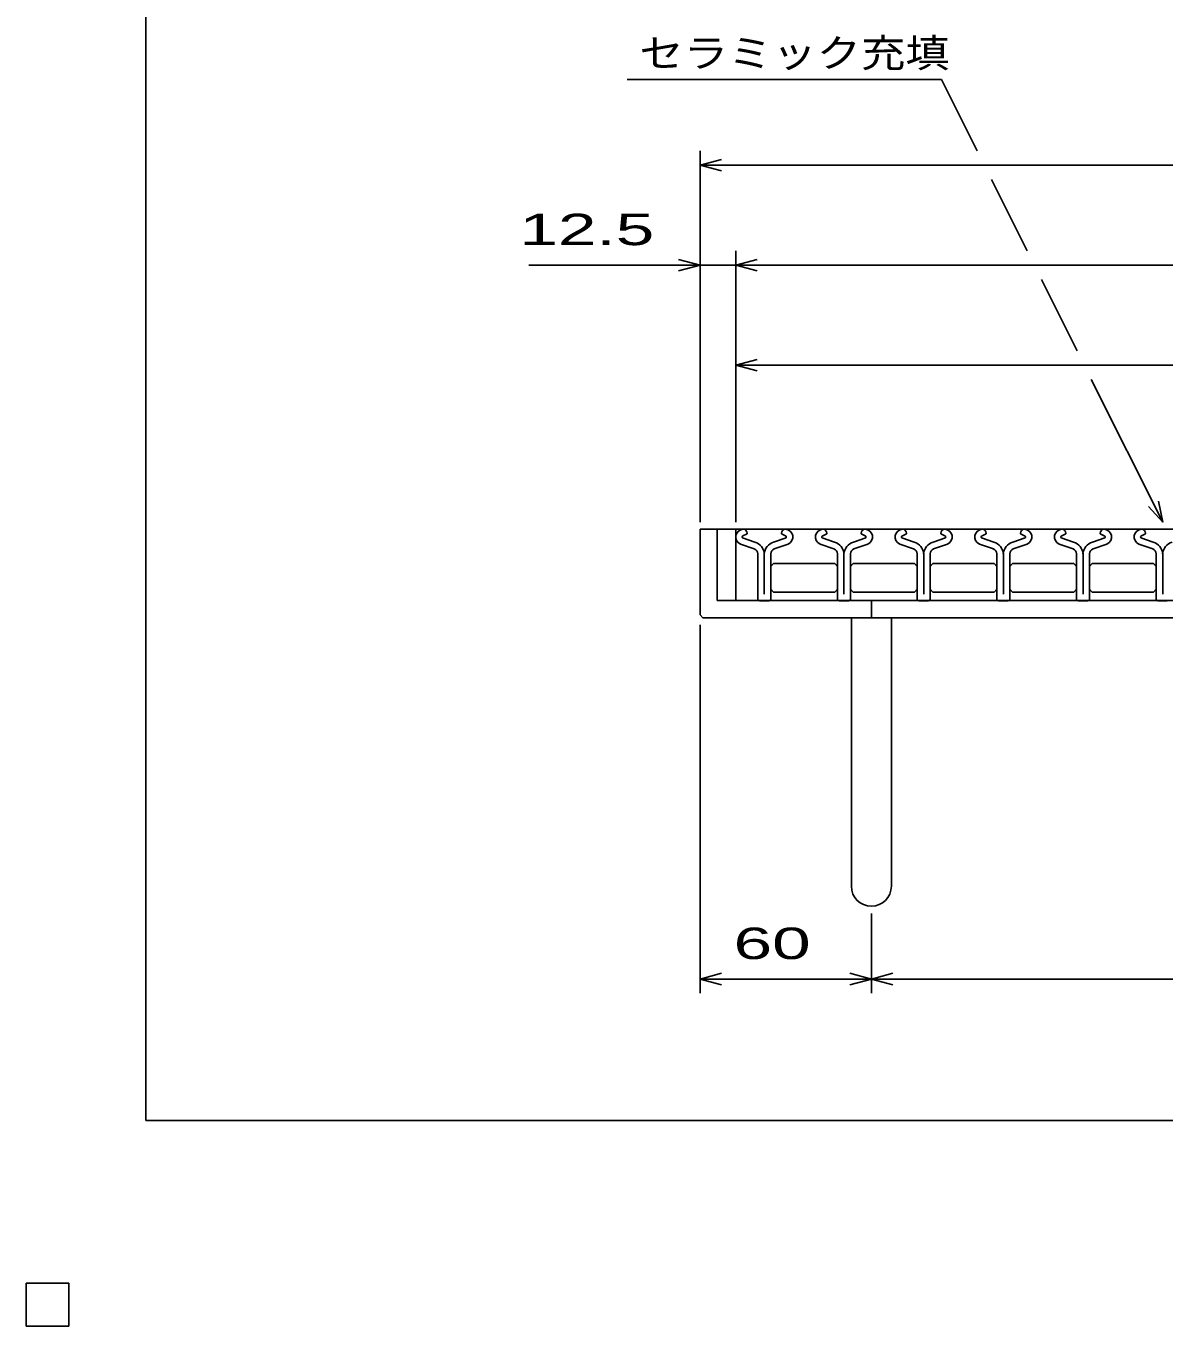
# Model space of a CAD drawing. Units: millimetres, scale not verified. Extents: x -910 to 862, y -642 to 530.
# Drawn here: x -910 to -511.2, y -642.5 to -187.3 of the extents above; entities that cross this region are included whole.
import ezdxf
from ezdxf.enums import TextEntityAlignment as Align

# ---------------------------------------------------------------- set-up
doc = ezdxf.new("R2010")
doc.units = ezdxf.units.MM
doc.header["$LTSCALE"] = 5
for name, color, linetype, lineweight in [('0_2', 150, 'Continuous', 25), ('16', 3, 'Continuous', 25), ('19', 6, 'Continuous', 25), ('22', 4, 'Continuous', 25)]:
    doc.layers.add(name, color=color, linetype=linetype, lineweight=lineweight)
doc.styles.add('ベクトル', font='')
doc.styles.get('ベクトル').set_extended_font_data('ベクトル')

msp = doc.modelspace()

# ---------------------------------------------------------------- linework, layer by layer
at = {"layer": '0_2'}
for p, q in [((-868, -570.5), (-868, 529.5)), ((862, -570.5), (-868, -570.5))]:
    msp.add_line(p, q, dxfattribs=at)
at = {"layer": '16'}
for p, q in [((-661.5, -363.5), (-266.5, -363.5)), ((-661.5, -363.5), (-661.5, -388.5)), ((-659.879, -368.679), (-655.009, -370.389)), ((-654.799, -368.028), (-659.119, -366.508)), ((-658.96, -365.813), (-657.52, -365.113)), ((-657.52, -365.113), (-657.52, -364.883)), ((-643.902, -366.508), (-648.222, -368.028)), ((-648.012, -370.389), (-643.142, -368.679)), ((-645.501, -364.883), (-645.501, -365.113)), ((-645.501, -365.113), (-644.061, -365.813)), ((-631.979, -368.679), (-627.109, -370.389)), ((-626.899, -368.028), (-631.219, -366.508)), ((-631.06, -365.813), (-629.62, -365.113)), ((-629.62, -365.113), (-629.62, -364.883)), ((-616.002, -366.508), (-620.322, -368.028)), ((-620.112, -370.389), (-615.242, -368.679)), ((-617.601, -364.883), (-617.601, -365.113)), ((-617.601, -365.113), (-616.161, -365.813)), ((-604.079, -368.679), (-599.209, -370.389)), ((-598.999, -368.028), (-603.319, -366.508)), ((-603.16, -365.813), (-601.72, -365.113)), ((-601.72, -365.113), (-601.72, -364.883)), ((-588.102, -366.508), (-592.422, -368.028)), ((-592.212, -370.389), (-587.342, -368.679)), ((-589.701, -364.883), (-589.701, -365.113)), ((-589.701, -365.113), (-588.261, -365.813)), ((-576.179, -368.679), (-571.309, -370.389)), ((-571.099, -368.028), (-575.419, -366.508)), ((-575.26, -365.813), (-573.82, -365.113)), ((-573.82, -365.113), (-573.82, -364.883)), ((-560.202, -366.508), (-564.522, -368.028)), ((-564.312, -370.389), (-559.442, -368.679)), ((-561.801, -364.883), (-561.801, -365.113)), ((-561.801, -365.113), (-560.361, -365.813)), ((-548.279, -368.679), (-543.409, -370.389)), ((-543.199, -368.028), (-547.519, -366.508)), ((-547.36, -365.813), (-545.92, -365.113)), ((-545.92, -365.113), (-545.92, -364.883)), ((-532.302, -366.508), (-536.622, -368.028)), ((-536.412, -370.389), (-531.542, -368.679)), ((-533.901, -364.883), (-533.901, -365.113)), ((-533.901, -365.113), (-532.461, -365.813)), ((-520.379, -368.679), (-515.509, -370.389)), ((-515.299, -368.028), (-519.619, -366.508)), ((-519.46, -365.813), (-518.02, -365.113)), ((-518.02, -365.113), (-518.02, -364.883)), ((-653.81, -372.092), (-653.81, -387.812)), ((-651.5, -386.21), (-651.5, -372.14)), ((-649.21, -387.812), (-649.21, -372.092)), ((-625.91, -372.092), (-625.91, -387.812)), ((-623.6, -386.21), (-623.6, -372.14)), ((-621.31, -387.812), (-621.31, -372.092)), ((-598.01, -372.092), (-598.01, -387.812)), ((-595.7, -386.21), (-595.7, -372.14)), ((-593.41, -387.812), (-593.41, -372.092)), ((-570.11, -372.092), (-570.11, -387.812)), ((-567.8, -386.21), (-567.8, -372.14)), ((-565.51, -387.812), (-565.51, -372.092)), ((-542.21, -372.092), (-542.21, -387.812)), ((-539.9, -386.21), (-539.9, -372.14)), ((-537.61, -387.812), (-537.61, -372.092)), ((-514.31, -372.092), (-514.31, -387.812)), ((-512, -386.21), (-512, -372.14)), ((-649.25, -376.5), (-648.25, -375.5)), ((-648.25, -375.5), (-626.85, -375.5)), ((-626.85, -375.5), (-625.85, -376.5)), ((-621.35, -376.5), (-620.35, -375.5)), ((-620.35, -375.5), (-598.95, -375.5)), ((-598.95, -375.5), (-597.95, -376.5)), ((-593.45, -376.5), (-592.45, -375.5)), ((-592.45, -375.5), (-571.05, -375.5)), ((-571.05, -375.5), (-570.05, -376.5)), ((-565.55, -376.5), (-564.55, -375.5)), ((-564.55, -375.5), (-543.15, -375.5)), ((-543.15, -375.5), (-542.15, -376.5)), ((-537.65, -376.5), (-536.65, -375.5)), ((-536.65, -375.5), (-515.25, -375.5)), ((-515.25, -375.5), (-514.25, -376.5)), ((-648.25, -385.5), (-649.25, -384.5)), ((-626.85, -385.5), (-648.25, -385.5)), ((-625.85, -384.5), (-626.85, -385.5)), ((-620.35, -385.5), (-621.35, -384.5)), ((-598.95, -385.5), (-620.35, -385.5)), ((-597.95, -384.5), (-598.95, -385.5)), ((-592.45, -385.5), (-593.45, -384.5)), ((-571.05, -385.5), (-592.45, -385.5)), ((-570.05, -384.5), (-571.05, -385.5)), ((-564.55, -385.5), (-565.55, -384.5)), ((-543.15, -385.5), (-564.55, -385.5)), ((-542.15, -384.5), (-543.15, -385.5)), ((-536.65, -385.5), (-537.65, -384.5)), ((-515.25, -385.5), (-536.65, -385.5)), ((-514.25, -384.5), (-515.25, -385.5)), ((-661.5, -388.5), (-272.8, -388.5)), ((-653.11, -388.512), (-649.91, -388.512)), ((-625.21, -388.512), (-622.01, -388.512)), ((-597.31, -388.512), (-594.11, -388.512)), ((-569.41, -388.512), (-566.21, -388.512)), ((-541.51, -388.512), (-538.31, -388.512)), ((-513.61, -388.512), (-510.41, -388.512)), ((-910, -627.5), (-895, -627.5)), ((-910, -642.5), (-910, -627.5)), ((-910, -627.5), (-895, -627.5)), ((-910, -642.5), (-910, -627.5)), ((-910, -627.5), (-895, -627.5)), ((-910, -642.5), (-910, -627.5)), ((-910, -627.5), (-895, -627.5)), ((-910, -642.5), (-910, -627.5)), ((-910, -627.5), (-895, -627.5)), ((-910, -642.5), (-910, -627.5)), ((-895, -642.5), (-895, -627.5)), ((-895, -642.5), (-895, -627.5)), ((-895, -642.5), (-895, -627.5)), ((-895, -642.5), (-895, -627.5)), ((-895, -642.5), (-895, -627.5)), ((-910, -642.5), (-895, -642.5)), ((-910, -642.5), (-895, -642.5)), ((-910, -642.5), (-895, -642.5)), ((-910, -642.5), (-895, -642.5)), ((-910, -642.5), (-895, -642.5))]:
    msp.add_line(p, q, dxfattribs=at)
for centre, radius, start, end in [((-658.81, -366.2), 2.7, 90.98, 246.68), ((-658.969, -364.946), 1.45, 2.5, 85.55), ((-644.052, -364.946), 1.45, 94.45, 177.5), ((-644.211, -366.2), 2.7, 293.32, 89.02002), ((-630.91, -366.2), 2.7, 90.98, 246.68), ((-631.069, -364.946), 1.45, 2.5, 85.55), ((-616.152, -364.946), 1.45, 94.45, 177.5), ((-616.311, -366.2), 2.7, 293.32, 89.02002), ((-603.01, -366.2), 2.7, 90.98, 246.68), ((-603.169, -364.946), 1.45, 2.5, 85.55), ((-588.252, -364.946), 1.45, 94.45, 177.5), ((-588.411, -366.2), 2.7, 293.32, 89.02002), ((-575.11, -366.2), 2.7, 90.98, 246.68), ((-575.269, -364.946), 1.45, 2.5, 85.55), ((-560.352, -364.946), 1.45, 94.45, 177.5), ((-560.511, -366.2), 2.7, 293.32, 89.02002), ((-547.21, -366.2), 2.7, 90.98, 246.68), ((-547.369, -364.946), 1.45, 2.5, 85.55), ((-532.452, -364.946), 1.45, 94.45, 177.5), ((-532.611, -366.2), 2.7, 293.32, 89.02002), ((-519.31, -366.2), 2.7, 90.98, 246.68), ((-519.469, -364.946), 1.45, 2.5, 85.55), ((-658.795, -366.216), 0.44, 111.91, 222.33), ((-656.09, -372.443), 4.6, 3.78, 73.7), ((-646.931, -372.443), 4.6, 106.3, 176.22), ((-644.226, -366.216), 0.44, 317.67, 68.08999), ((-630.895, -366.216), 0.44, 111.91, 222.33), ((-628.19, -372.443), 4.6, 3.78, 73.7), ((-619.031, -372.443), 4.6, 106.3, 176.22), ((-616.326, -366.216), 0.44, 317.67, 68.08999), ((-602.995, -366.216), 0.44, 111.91, 222.33), ((-600.29, -372.443), 4.6, 3.78, 73.7), ((-591.131, -372.443), 4.6, 106.3, 176.22), ((-588.426, -366.216), 0.44, 317.67, 68.08999), ((-575.095, -366.216), 0.44, 111.91, 222.33), ((-572.39, -372.443), 4.6, 3.78, 73.7), ((-563.231, -372.443), 4.6, 106.3, 176.22), ((-560.526, -366.216), 0.44, 317.67, 68.08999), ((-547.195, -366.216), 0.44, 111.91, 222.33), ((-544.49, -372.443), 4.6, 3.78, 73.7), ((-535.331, -372.443), 4.6, 106.3, 176.22), ((-532.626, -366.216), 0.44, 317.67, 68.08999), ((-519.295, -366.216), 0.44, 111.91, 222.33), ((-516.59, -372.443), 4.6, 3.78, 73.7), ((-507.431, -372.443), 4.6, 106.3, 176.22), ((-655.609, -372.089), 1.8, 0, 70.58), ((-647.412, -372.089), 1.8, 109.42, 180), ((-627.709, -372.089), 1.8, 0, 70.58), ((-619.512, -372.089), 1.8, 109.42, 180), ((-599.809, -372.089), 1.8, 0, 70.58), ((-591.612, -372.089), 1.8, 109.42, 180), ((-571.909, -372.089), 1.8, 0, 70.58), ((-563.712, -372.089), 1.8, 109.42, 180), ((-544.009, -372.089), 1.8, 0, 70.58), ((-535.812, -372.089), 1.8, 109.42, 180), ((-516.109, -372.089), 1.8, 0, 70.58), ((-653.11, -387.812), 0.7, 180, 270), ((-649.91, -387.812), 0.7, 270, 0), ((-625.21, -387.812), 0.7, 180, 270), ((-622.01, -387.812), 0.7, 270, 0), ((-597.31, -387.812), 0.7, 180, 270), ((-594.11, -387.812), 0.7, 270, 0), ((-569.41, -387.812), 0.7, 180, 270), ((-566.21, -387.812), 0.7, 270, 0), ((-541.51, -387.812), 0.7, 180, 270), ((-538.31, -387.812), 0.7, 270, 0), ((-513.61, -387.812), 0.7, 180, 270)]:
    msp.add_arc(centre, radius, start, end, dxfattribs=at)
at = {"layer": '19'}
for p, q in [((-661.5, -363.5), (-674, -363.5)), ((-674, -363.5), (-674, -393.5)), ((-668, -388.5), (-668, -363.5)), ((-260, -388.5), (-668, -388.5)), ((-614, -394.5), (-614, -388.5)), ((-674, -393.5), (-673, -394.5)), ((-673, -394.5), (-255, -394.5)), ((-621, -394.5), (-621, -488.5)), ((-607, -488.5), (-607, -394.5))]:
    msp.add_line(p, q, dxfattribs=at)
msp.add_arc((-614, -488.5), 7, 180, 0, dxfattribs=at)
at = {"layer": '22'}
for p, q in [((-699.5, -206), (-589.5, -206)), ((-577, -231), (-589.5, -206)), ((-674, -361), (-674, -231)), ((-674, -236), (-666.5, -234)), ((-666.5, -238), (-674, -236)), ((-674, -236), (-254, -236)), ((-559.5, -266), (-572, -241)), ((-674, -361), (-674, -266)), ((-661.5, -361), (-661.5, -266)), ((-734, -271), (-674, -271)), ((-674, -271), (-681.5, -269)), ((-681.5, -273), (-674, -271)), ((-674, -271), (-661.5, -271)), ((-661.5, -271), (-654, -269)), ((-654, -273), (-661.5, -271)), ((-661.5, -271), (-266.5, -271)), ((-542, -301), (-554.5, -276)), ((-661.5, -361), (-661.5, -301)), ((-661.5, -306), (-654, -304)), ((-654, -308), (-661.5, -306)), ((-661.5, -306), (-272.8, -306)), ((-512, -361), (-537, -311)), ((-512, -361), (-513.5, -353.7)), ((-512, -361), (-517, -355.5)), ((-674, -526), (-674, -397)), ((-614, -526), (-614, -498)), ((-674, -521), (-666.5, -519)), ((-666.5, -523), (-674, -521)), ((-674, -521), (-614, -521)), ((-614, -521), (-621.5, -519)), ((-621.5, -523), (-614, -521)), ((-614, -521), (-606.5, -519)), ((-606.5, -523), (-614, -521)), ((-614, -521), (-314, -521)), ((-895, -627.5), (-910, -627.5)), ((-910, -627.5), (-910, -642.5)), ((-895, -627.5), (-910, -627.5)), ((-910, -627.5), (-910, -642.5)), ((-895, -627.5), (-910, -627.5)), ((-910, -627.5), (-910, -642.5)), ((-895, -642.5), (-895, -627.5)), ((-895, -642.5), (-895, -627.5)), ((-895, -642.5), (-895, -627.5)), ((-910, -642.5), (-895, -642.5)), ((-910, -642.5), (-895, -642.5)), ((-910, -642.5), (-895, -642.5))]:
    msp.add_line(p, q, dxfattribs=at)
at = {"layer": '22', "color": 2}
for p, q in [((-895, -627.5), (-910, -627.5)), ((-910, -627.5), (-910, -642.5)), ((-895, -627.5), (-910, -627.5)), ((-910, -627.5), (-910, -642.5)), ((-895, -627.5), (-910, -627.5)), ((-910, -627.5), (-910, -642.5)), ((-895, -642.5), (-895, -627.5)), ((-895, -642.5), (-895, -627.5)), ((-895, -642.5), (-895, -627.5)), ((-910, -642.5), (-895, -642.5)), ((-910, -642.5), (-895, -642.5)), ((-910, -642.5), (-895, -642.5))]:
    msp.add_line(p, q, dxfattribs=at)

# ---------------------------------------------------------------- texts
at = {"layer": '22', "color": 2, "style": 'ベクトル'}
for s, height, width, p in [('セラミック充填', 9.897, 1.15, (-695.25, -196.75)), (' 12.5 ', 11, 1.65, (-744, -258.5)), (' 60 ', 11, 1.65, (-669, -508.5))]:
    msp.add_text(s, height=height, dxfattribs=dict(at, width=width)).set_placement(p, align=Align.MIDDLE_LEFT)

doc.saveas('drawing.dxf')
